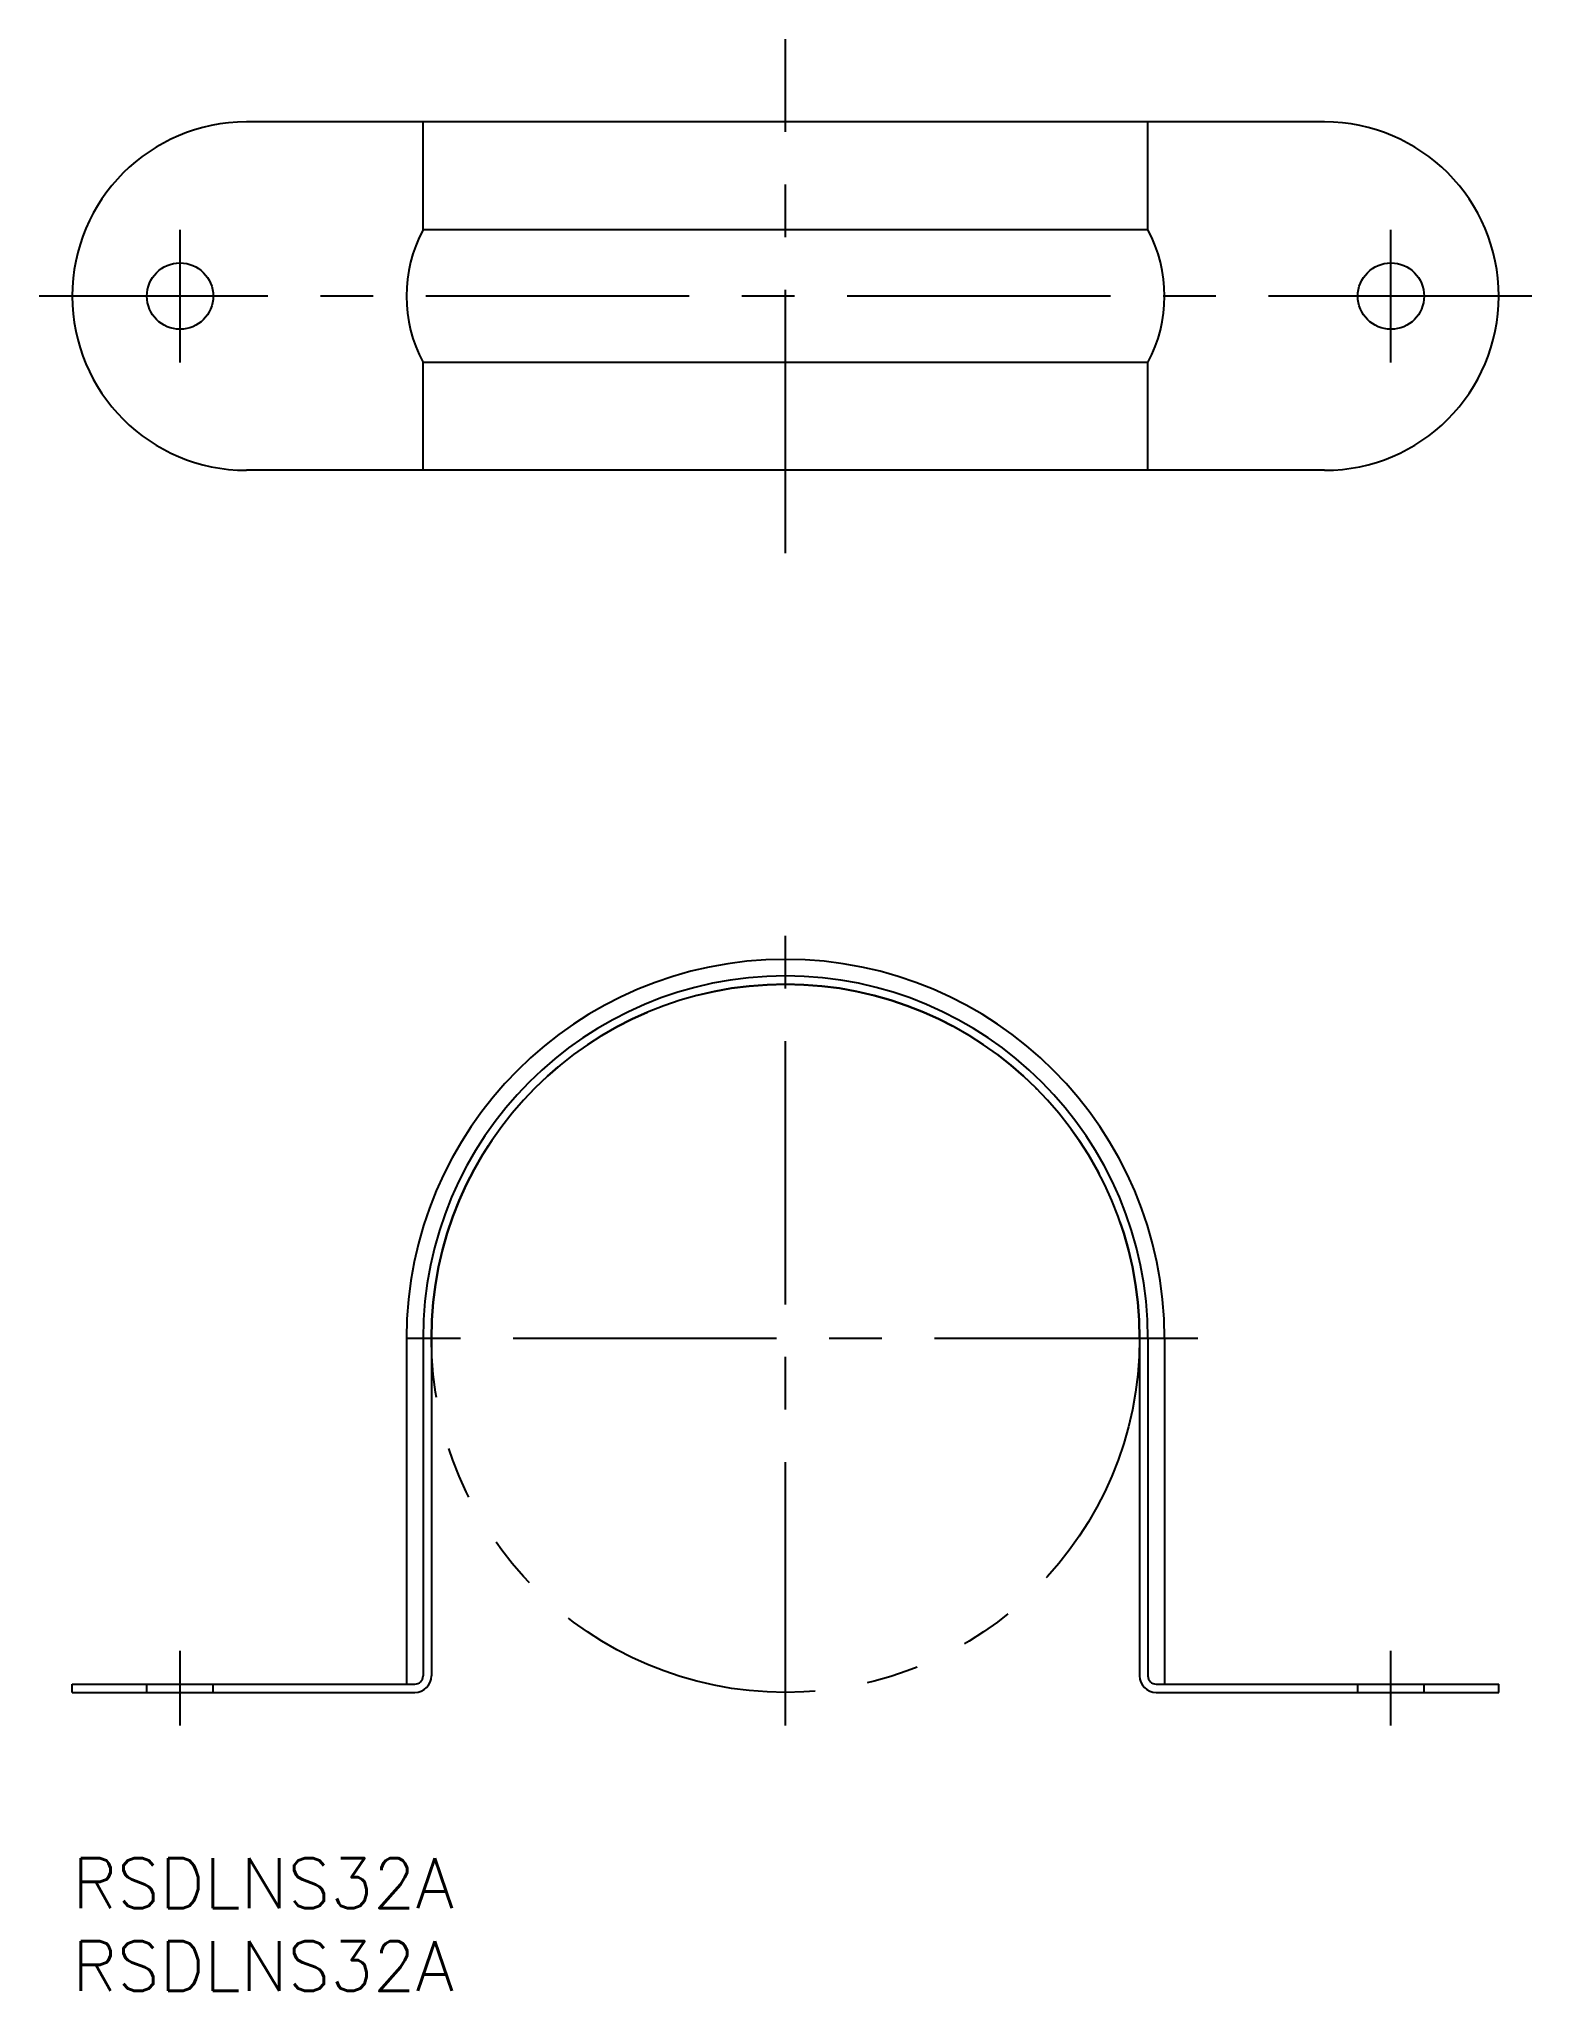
# Model space of a CAD drawing. Extents: x -2 to 88, y -8 to 110.
import ezdxf

# ---------------------------------------------------------------- set-up
doc = ezdxf.new("R2010")
doc.units = 0
doc.header["$LTSCALE"] = 0.5
for name, pattern in [('CENTER', [50.8, 31.75, -6.35, 6.35, -6.35]), ('DASHED', [19.05, 12.7, -6.35]), ('PHANTOM', [63.5, 31.75, -6.35, 6.35, -6.35, 6.35, -6.35])]:
    doc.linetypes.add(name, pattern=pattern)
for name, color, linetype in [('MSM_CENTER', 1, 'CENTER'), ('MSM_CONTINUOUS', 7, 'CONTINUOUS'), ('MSM_DASHED', 4, 'DASHED'), ('MSM_IMAGINARY', 6, 'PHANTOM'), ('MSM_PART_NUMBER', 7, 'CONTINUOUS')]:
    doc.layers.add(name, color=color, linetype=linetype)
doc.styles.get("Standard").update_dxf_attribs({"font": 'txt.shx', "height": 3, "bigfont": 'bigfont.shx'})

msp = doc.modelspace()

# ---------------------------------------------------------------- linework, layer by layer
at = {"layer": 'MSM_CENTER'}
for p, q in [((43, 78.69), (43, 109.69)), ((6.5, 90.19), (6.5, 98.19)), ((79.5, 90.19), (79.5, 98.19)), ((88, 94.19), (-2, 94.19)), ((43, 8), (43, 56.2)), ((67.85, 31.35), (18.15, 31.35)), ((6.5, 8), (6.5, 12.5)), ((79.5, 8), (79.5, 12.5))]:
    msp.add_line(p, q, dxfattribs=at)
at = {"layer": 'MSM_CONTINUOUS'}
for p, q in [((75.5, 104.69), (10.5, 104.69)), ((21.15, 98.19), (21.15, 104.69)), ((64.85, 98.19), (64.85, 104.69)), ((64.85, 98.19), (21.15, 98.19)), ((21.15, 83.69), (21.15, 90.19)), ((64.85, 90.19), (21.15, 90.19)), ((64.85, 83.69), (64.85, 90.19)), ((75.5, 83.69), (10.5, 83.69)), ((20.15, 31.35), (20.15, 10.5)), ((21.15, 31.35), (21.15, 11)), ((21.65, 31.35), (21.65, 11)), ((64.35, 31.35), (64.35, 11)), ((64.85, 31.35), (64.85, 11)), ((65.85, 31.35), (65.85, 10.5)), ((0, 10.5), (20.65, 10.5)), ((0, 10), (0, 10.5)), ((0, 10), (20.65, 10)), ((65.35, 10.5), (86, 10.5)), ((65.35, 10), (86, 10)), ((86, 10), (86, 10.5))]:
    msp.add_line(p, q, dxfattribs=at)
for centre in [(6.5, 94.19), (79.5, 94.19)]:
    msp.add_circle(centre, 2, dxfattribs=at)
for centre, radius, start, end in [((10.5, 94.19), 10.5, 90, 270), ((75.5, 94.19), 10.5, 270, 90), ((28.65, 94.19), 8.5, 151.9275, 208.0725), ((57.35, 94.19), 8.5, 331.9275, 28.0725), ((43, 31.35), 22.85, 0, 180), ((43, 31.35), 21.85, 0, 180), ((43, 31.35), 21.35, 0, 180), ((20.65, 11), 0.5, 270, 0), ((20.65, 11), 1, 270, 0), ((65.35, 11), 1, 180, 270), ((65.35, 11), 0.5, 180, 270)]:
    msp.add_arc(centre, radius, start, end, dxfattribs=at)
at = {"layer": 'MSM_DASHED'}
for p, q in [((4.5, 10), (4.5, 10.5)), ((8.5, 10), (8.5, 10.5)), ((77.5, 10), (77.5, 10.5)), ((81.5, 10), (81.5, 10.5))]:
    msp.add_line(p, q, dxfattribs=at)
at = {"layer": 'MSM_IMAGINARY'}
msp.add_circle((43, 31.35), 21.35, dxfattribs=at)

# ---------------------------------------------------------------- texts
at = {"layer": 'MSM_PART_NUMBER'}
for p in [(0, -3), (0, -8)]:
    msp.add_text('RSDLNS32A', height=3, dxfattribs=at).set_placement(p)

doc.saveas('drawing.dxf')
